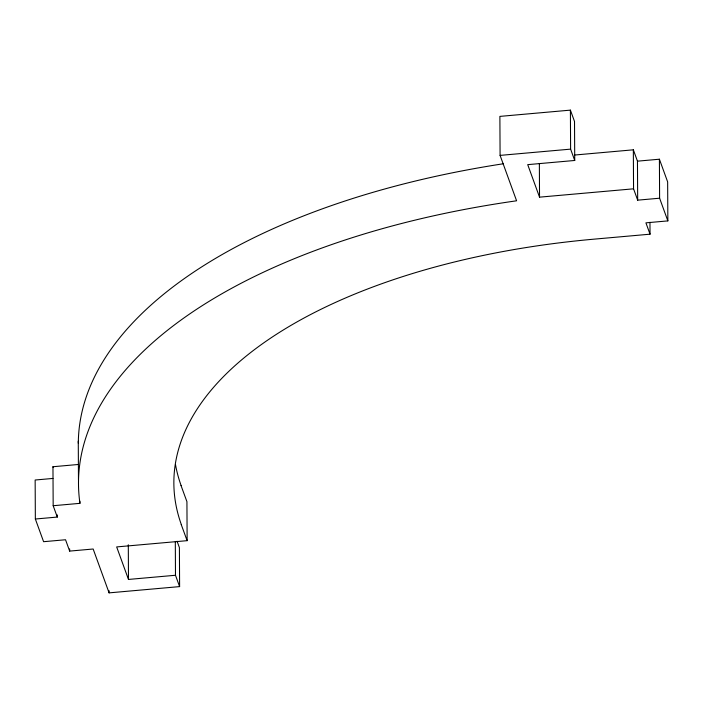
<?xml version="1.0" encoding="UTF-8"?>
<svg xmlns="http://www.w3.org/2000/svg" width="703" height="703" viewBox="0 0 703 703"><rect width="100%" height="100%" fill="white"/><g stroke="black" fill="none" stroke-linecap="round" stroke-linejoin="round"><path stroke-width="1.05" d="M181.312 524.526A507.997 245.505 -0.3 0 1 593.086 239.24L650.038 234.187L645.916 222.842L667.85 220.9L659.607 198.211L637.674 200.162L633.552 188.817L539.535 197.156L527.716 164.643L574.729 160.469L574.518 121.478L570.397 110.134L499.886 116.39L500.088 155.389L516.591 200.794A603.675 291.745 -0.3 0 0 79.949 503.348M500.088 155.389L570.608 149.133L574.729 160.469M574.588 155.038L633.341 149.818L637.463 161.163L637.674 200.162M637.463 161.163L659.405 159.212L667.648 181.901L667.85 220.9M52.971 478.435L35.15 480.017L35.352 519.016L57.295 517.065L53.173 505.721L52.962 466.73L78.015 464.507M53.173 505.721L79.887 503.348L79.878 501.186M35.352 519.016L43.595 541.697L65.537 539.755L69.659 551.099L93.156 549.008L109.097 592.866L179.608 586.61L179.406 547.611L177.086 541.231M181.023 485.536L186.928 501.67L187.13 540.669L116.663 546.925L128.482 579.439L175.486 575.265L179.608 586.61M181.225 524.535L187.13 540.669M52.962 466.73L53.226 467.433M659.405 159.212L659.607 198.211M649.967 222.271L650.038 234.187M633.341 149.818L633.552 188.817M570.397 110.134L570.608 149.133M539.359 163.579L539.535 197.156M175.311 541.688L175.486 575.265M128.298 544.772L128.482 579.439M109.079 590.705L109.097 592.866M78.27 441.115L78.472 480.114M69.641 548.929L69.659 551.099M57.277 514.904L57.295 517.065M181.102 485.527A507.997 245.505 -0.3 0 1 175.53 464.753M78.305 443.224A603.675 291.745 -0.3 0 1 503.533 163.729"/></g></svg>
